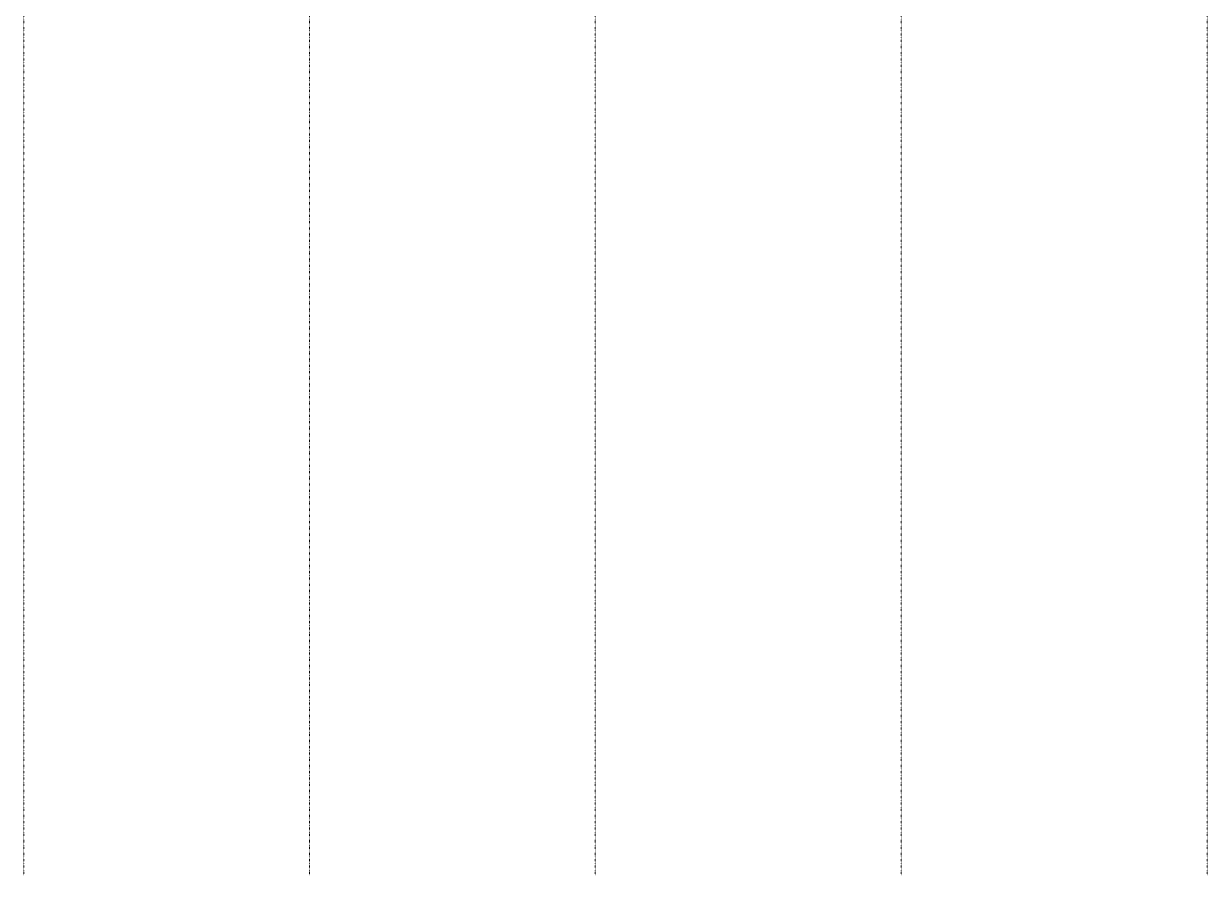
# Model space of a CAD drawing. Extents: x -32000 to 290600, y -29000 to 131250.
# Drawn here: x 226800 to 261600, y -29000 to -3973 of the extents above; entities that cross this region are included whole.
import ezdxf

# ---------------------------------------------------------------- set-up
doc = ezdxf.new("R2010")
doc.units = 0
doc.header["$LTSCALE"] = 10
doc.linetypes.add('H12PL3$0$JJP_三點線', pattern=[0.9, 0.3, -0.15, 0, -0.15, 0, -0.15, 0, -0.15])
doc.linetypes.add('XFM7P30ICA$0$H12PL3$0$JJP_三點線', pattern=[0.9, 0.3, -0.15, 0, -0.15, 0, -0.15, 0, -0.15])
doc.layers.add('H12PL3$0$S-GRID', color=252, linetype='Continuous')
doc.layers.add('XFM7P30ICA$0$H12PL3$0$S-GRID', color=252, linetype='Continuous')

# ---------------------------------------------------------------- blocks, each defined once
blk = doc.blocks.new('H12PL3')
at = {"layer": 'H12PL3$0$S-GRID', "linetype": 'H12PL3$0$JJP_三點線', "lineweight": 0}
for p, q in [((226800, 128250), (226800, -28000)), ((235200, 128250), (235200, -28000)), ((243600, 128250), (243600, -28000)), ((252600, 128250), (252600, -28000)), ((261600, 128250), (261600, -28000)), ((226800, -28000), (226800, -29000)), ((235200, -28000), (235200, -29000)), ((243600, -28000), (243600, -29000)), ((252600, -28000), (252600, -29000)), ((261600, -28000), (261600, -29000))]:
    blk.add_line(p, q, dxfattribs=at)
blk = doc.blocks.new('XFM7P30ICA$0$H12PL3')
at = {"layer": 'XFM7P30ICA$0$H12PL3$0$S-GRID', "linetype": 'XFM7P30ICA$0$H12PL3$0$JJP_三點線', "lineweight": 0}
for p, q in [((226800, 128250), (226800, -28000)), ((235200, 128250), (235200, -28000)), ((243600, 128250), (243600, -28000)), ((252600, 128250), (252600, -28000)), ((261600, 128250), (261600, -28000)), ((226800, -28000), (226800, -29000)), ((235200, -28000), (235200, -29000)), ((243600, -28000), (243600, -29000)), ((252600, -28000), (252600, -29000)), ((261600, -28000), (261600, -29000))]:
    blk.add_line(p, q, dxfattribs=at)
blk = doc.blocks.new('XFM7P30ICA')
blk.add_blockref('XFM7P30ICA$0$H12PL3', (0, 0))

msp = doc.modelspace()

# ---------------------------------------------------------------- block references
for name in ['H12PL3', 'XFM7P30ICA']:
    msp.add_blockref(name, (0, 0))

doc.saveas('drawing.dxf')
